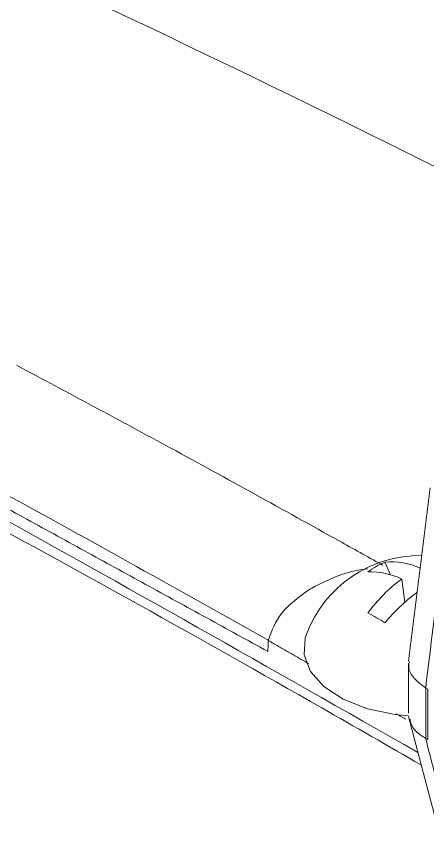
# Model space of a CAD drawing. Extents: x 2 to 136, y 1 to 99.
# Drawn here: x 12.845 to 13.676, y 85.318 to 86.968 of the extents above; entities that cross this region are included whole.
import ezdxf

# ---------------------------------------------------------------- set-up
doc = ezdxf.new("R2010")
doc.units = 0
doc.header["$MEASUREMENT"] = 0
doc.linetypes.add('SLD-Solid', pattern=[0])
doc.layers.add('OBJECT', color=7, linetype='CONTINUOUS')

msp = doc.modelspace()

# ---------------------------------------------------------------- linework, layer by layer
at = {"layer": 'OBJECT', "linetype": 'SLD-Solid', "lineweight": 15}
for p, q in [((13.6803, 86.0151), (13.6371, 85.6645)), ((13.5893, 85.8649), (13.6002, 85.8394)), ((13.6293, 85.7836), (13.6232, 85.8306)), ((13.6368, 85.6597), (13.6368, 85.5593)), ((13.6716, 85.6106), (13.6719, 85.6104)), ((13.6756, 85.6083), (13.6719, 85.6104)), ((13.6719, 85.6104), (13.6719, 85.5083)), ((13.6756, 85.5062), (13.6756, 85.6083)), ((13.6719, 85.5083), (13.6716, 85.5085)), ((13.6719, 85.5083), (13.6756, 85.5062))]:
    msp.add_line(p, q, dxfattribs=at)
at = {"layer": 'OBJECT', "linetype": 'SLD-Solid', "lineweight": 15, "flags": 128}
for points in [[(13.4306, 85.7193), (13.428, 85.7114), (13.4261, 85.6772), (13.439, 85.6439), (13.4659, 85.6135), (13.505, 85.5879), (13.5539, 85.5687), (13.6096, 85.5571), (13.6371, 85.5545)], [(13.637, 85.5526), (13.6516, 85.4963), (13.6938, 85.3359)]]:
    msp.add_lwpolyline(points, dxfattribs=at)
at = {"layer": 'OBJECT', "linetype": 'SLD-Solid', "lineweight": 15}
for centre, radius, start, end in [((-0.9886, 57.2888), 32.8386, 63.22805, 68.29785), ((13.6611, 85.6316), 0.2466, 89.5002, 159.164), ((13.6539, 85.7133), 0.1648, 113.0747, 126.9199), ((13.6027, 85.7295), 0.1361, 64.606, 95.6229), ((13.5612, 85.7067), 0.1385, 63.4128, 92.5897), ((15.0528, 83.022), 3.2221, 119.8667, 120.128), ((13.8081, 85.5775), 0.3134, 126.1629, 143.8844), ((13.8821, 85.4982), 0.3812, 126.7753, 140.1591), ((12.9308, 84.6414), 1.2829, 59.1157, 60.8897)]:
    msp.add_arc(centre, radius, start, end, dxfattribs=at)
for centre, major_axis, ratio, start_param, end_param in [((14.7862, 81.2832), (1.5893, 16.547), 0.094708, 1.299793, 1.315305), ((15.2029, 84.4106), (-1.7697, 5.6286), 0.198355, 1.312586, 1.346277)]:
    msp.add_ellipse(centre, major_axis=major_axis, ratio=ratio, start_param=start_param, end_param=end_param, dxfattribs=at)
for points, knots in [([(10.8503, 86.9629), (11.1412, 86.8212), (11.7793, 86.5102), (12.715, 86.0159), (13.3592, 85.6492), (13.6558, 85.4803)], [0, 0, 0, 0, 0.311372, 0.682927, 1, 1, 1, 1]), ([(13.6625, 85.4549), (13.5956, 85.4934), (13.2819, 85.6742), (12.7112, 85.9911), (11.9506, 86.3949), (11.3268, 86.7132), (10.9604, 86.8879), (10.8503, 86.9404)], [0, 0, 0, 0, 0.071261, 0.334588, 0.608503, 0.882419, 1, 1, 1, 1]), ([(13.585, 85.8584), (13.5839, 85.8591), (13.5544, 85.8756), (13.4116, 85.9552), (13.1659, 86.0912), (12.9487, 86.2072), (12.8448, 86.2628)], [0, 0, 0, 0, 0.004608, 0.119415, 0.57865, 1, 1, 1, 1]), ([(12.3736, 86.2448), (12.3807, 86.241), (12.4159, 86.2223), (12.5641, 86.1431), (12.8845, 85.9699), (13.1767, 85.8063), (13.356, 85.7059)], [0, 0, 0, 0, 0.021546, 0.107731, 0.452475, 1, 1, 1, 1]), ([(13.4482, 85.8162), (13.4751, 85.8294), (13.5074, 85.8453), (13.5478, 85.8502), (13.5544, 85.851)], [0, 0, 0, 0, 0.834405, 1, 1, 1, 1]), ([(13.3536, 85.7064), (13.3605, 85.7256), (13.3744, 85.7642), (13.4151, 85.794), (13.4355, 85.8089)], [0, 0, 0, 0, 0.499339, 1, 1, 1, 1]), ([(13.6716, 85.6106), (13.6632, 85.6168), (13.6463, 85.6294), (13.6358, 85.6488), (13.638, 85.6603), (13.6387, 85.6643)], [0, 0, 0, 0, 0.39606, 0.792114, 1, 1, 1, 1]), ([(15.5412, 85.536), (15.4828, 85.5375), (15.366, 85.5404), (15.1801, 85.5178), (14.9874, 85.4747), (14.7902, 85.4094), (14.5922, 85.324), (14.3927, 85.2188), (14.1914, 85.0928), (13.992, 84.9483), (13.7978, 84.7881), (13.6083, 84.6122), (13.422, 84.4204), (13.3028, 84.2797), (13.2432, 84.2094)], [0, 0, 0, 0, 0.082347, 0.164694, 0.249433, 0.334172, 0.416519, 0.498866, 0.583605, 0.668344, 0.750089, 0.831834, 0.915917, 1, 1, 1, 1]), ([(13.6716, 85.5085), (13.6681, 85.5107), (13.6556, 85.5185), (13.6426, 85.5319), (13.6405, 85.544), (13.6399, 85.5478)], [0, 0, 0, 0, 0.207739, 0.748504, 1, 1, 1, 1])]:
    msp.add_open_spline(points, degree=3, knots=knots, dxfattribs=at)
for points in [[(13.3528, 85.6843), (12.364, 86.2269)], [(13.3528, 85.6843), (13.3536, 85.7064)], [(13.3536, 85.7064), (13.4357, 85.6593)], [(13.6117, 85.5586), (13.6315, 85.5472)]]:
    msp.add_open_spline(points, degree=1, dxfattribs=at)

doc.saveas('drawing.dxf')
